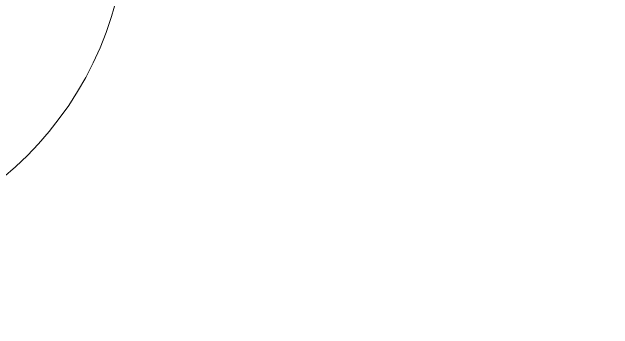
# Model space of a CAD drawing. Header units: millimetres. Extents: x 5357 to 201988, y -16345 to 109895.
# Drawn here: x 60555.51 to 60587.38, y 52730.41 to 52747.23 of the extents above; entities that cross this region are included whole.
import ezdxf

# ---------------------------------------------------------------- set-up
doc = ezdxf.new("R2010")
doc.units = ezdxf.units.MM
doc.layers.add('G-IMPT', color=8, linetype='Continuous', lineweight=9)
doc.layers.add('L-PLNT', color=71, linetype='Continuous', lineweight=9)

# ---------------------------------------------------------------- blocks, each defined once
blk = doc.blocks.new('CAY DUA VAN PHAT - CAY DUA VAN PHAT_dwg-V818-TKCS_MB SÂN ĐƯỜNG NỘI BỘ')
at = {"layer": 'G-IMPT'}
blk.add_circle((592.838, 638.975), 35.99, dxfattribs=at)
blk.add_arc((308.232, 679.245), 371.774, 314.93374, 349.47, dxfattribs=at)
blk = doc.blocks.new('CAY DUA VAN PHAT - CAY DUA VAN PHAT-V819-TKCS_MB SÂN ĐƯỜNG NỘI BỘ')
at = {"extrusion": (0, 0, -1), "xscale": 0.5, "yscale": 0.5, "zscale": -0.5, "rotation": 180}
blk.add_blockref('CAY DUA VAN PHAT - CAY DUA VAN PHAT_dwg-V818-TKCS_MB SÂN ĐƯỜNG NỘI BỘ', (151.823, 370.518), dxfattribs=at)

msp = doc.modelspace()

# ---------------------------------------------------------------- block references
at = {"layer": 'L-PLNT', "rotation": 270.0000000000003}
msp.add_blockref('CAY DUA VAN PHAT - CAY DUA VAN PHAT-V819-TKCS_MB SÂN ĐƯỜNG NỘI BỘ', (60492.564, 52896.936), dxfattribs=at)

doc.saveas('drawing.dxf')
